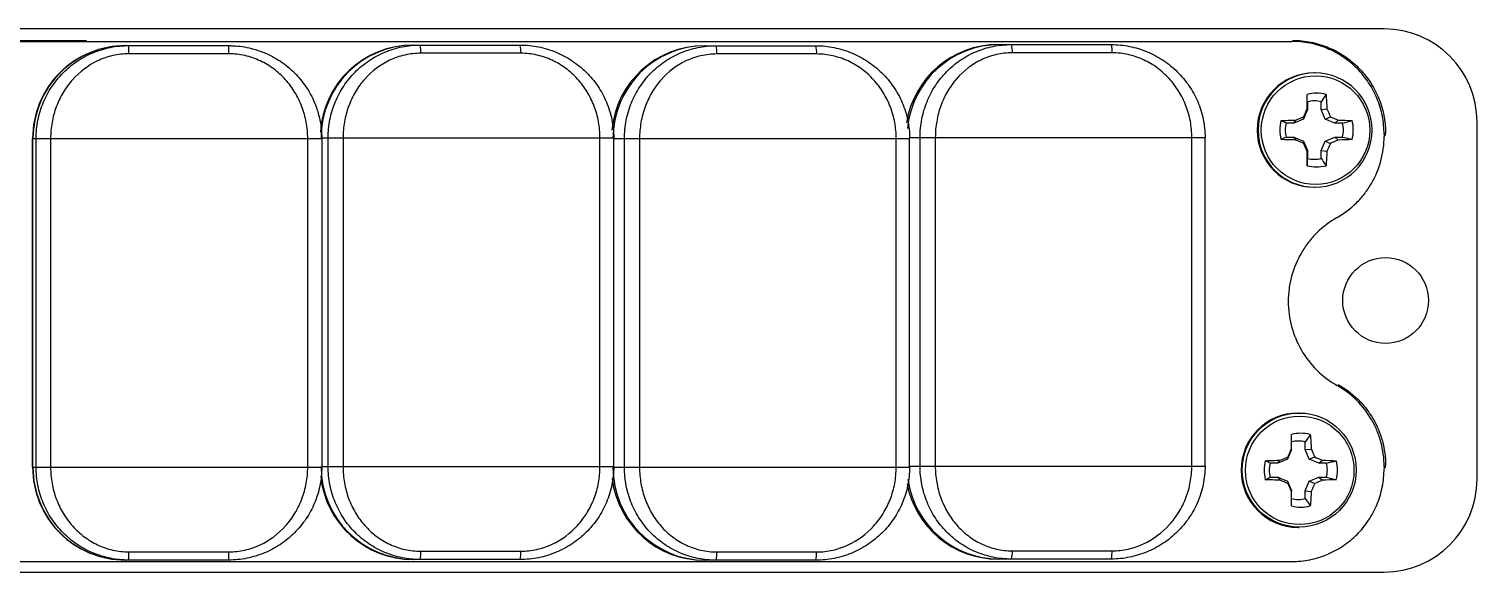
# Model space of a CAD drawing. Header units: millimetres. Extents: x -23 to 79, y -91 to -72.
# Drawn here: x 28.3 to 79, y -91.2 to -72.2 of the extents above; entities that cross this region are included whole.
import ezdxf

# ---------------------------------------------------------------- set-up
doc = ezdxf.new("R2010")
doc.units = ezdxf.units.MM

msp = doc.modelspace()

# ---------------------------------------------------------------- linework, layer by layer
at = {"color": 7, "linetype": 'Continuous', "lineweight": 25}
for p, q in [((75.717, -72.247), (-19.383, -72.247)), ((-16.183, -72.647), (30.305, -72.647)), ((31.663, -72.829), (35.274, -72.829)), ((35.176, -72.829), (35.53, -72.848)), ((41.727, -72.809), (45.48, -72.809)), ((51.916, -72.834), (55.825, -72.834)), ((62.2, -72.793), (66.163, -72.793)), ((35.282, -73.117), (31.782, -73.117)), ((45.498, -73.097), (42, -73.097)), ((55.853, -73.122), (52.36, -73.122)), ((66.195, -73.082), (62.704, -73.081)), ((73.299, -73.784), (73.266, -73.784)), ((73.028, -74.792), (73.028, -75.065)), ((73.515, -75.065), (73.515, -74.792)), ((72.889, -75.401), (72.555, -75.54)), ((72.555, -75.54), (72.628, -75.435)), ((73.028, -75.065), (72.889, -75.401)), ((72.889, -75.401), (72.904, -75.318)), ((73.028, -75.065), (73.017, -75.044)), ((73.515, -75.065), (73.714, -75.044)), ((73.653, -75.401), (73.515, -75.065)), ((73.653, -75.401), (73.834, -75.318)), ((73.988, -75.54), (73.653, -75.401)), ((73.988, -75.54), (74.103, -75.435)), ((78.967, -87.997), (78.967, -75.497)), ((72.555, -75.54), (72.282, -75.54)), ((74.26, -75.54), (73.988, -75.54)), ((75.715, -75.931), (75.715, -76.008)), ((75.767, -75.974), (75.767, -75.897)), ((28.413, -87.579), (28.414, -76.079)), ((28.414, -76.079), (38.534, -76.079)), ((28.427, -87.579), (28.427, -76.079)), ((28.535, -87.579), (28.535, -76.079)), ((29.044, -76.079), (29.043, -87.579)), ((38.042, -87.579), (38.042, -76.079)), ((38.51, -76.059), (48.751, -76.059)), ((38.534, -76.079), (38.534, -87.579)), ((38.758, -87.559), (38.758, -76.059)), ((39.277, -76.059), (39.277, -87.559)), ((48.27, -87.559), (48.271, -76.059)), ((48.751, -87.559), (48.751, -76.059)), ((48.751, -76.084), (59.108, -76.084)), ((49.126, -87.584), (49.126, -76.084)), ((49.656, -76.084), (49.656, -87.584)), ((58.638, -87.584), (58.639, -76.084)), ((59.101, -76.043), (69.449, -76.043)), ((59.107, -87.584), (59.108, -76.084)), ((59.472, -87.543), (59.473, -76.043)), ((60.007, -76.043), (60.006, -87.543)), ((68.984, -87.543), (68.984, -76.043)), ((69.449, -87.543), (69.449, -76.043)), ((72.282, -76.028), (72.555, -76.028)), ((72.555, -76.028), (72.628, -76.133)), ((72.555, -76.028), (72.889, -76.167)), ((72.889, -76.167), (72.904, -76.251)), ((72.889, -76.167), (73.028, -76.503)), ((73.028, -76.503), (73.017, -76.524)), ((73.028, -76.503), (73.028, -76.776)), ((73.515, -76.503), (73.653, -76.167)), ((73.515, -76.503), (73.714, -76.524)), ((73.515, -76.776), (73.515, -76.503)), ((73.653, -76.167), (73.988, -76.028)), ((73.653, -76.167), (73.834, -76.251)), ((73.988, -76.028), (74.103, -76.133)), ((73.988, -76.028), (74.26, -76.028)), ((73.266, -77.784), (73.298, -77.784)), ((72.741, -85.684), (72.705, -85.684)), ((72.468, -86.965), (72.329, -87.301)), ((72.468, -86.965), (72.468, -86.944)), ((72.954, -86.965), (72.954, -86.692)), ((72.954, -86.965), (73.164, -86.944)), ((73.092, -87.301), (72.954, -86.965)), ((28.413, -87.579), (38.534, -87.579)), ((38.534, -87.559), (48.751, -87.559)), ((48.722, -87.584), (59.107, -87.584)), ((59.107, -87.543), (69.449, -87.543)), ((71.994, -87.44), (71.723, -87.44)), ((72.329, -87.301), (71.994, -87.44)), ((71.994, -87.44), (72.079, -87.335)), ((72.329, -87.301), (72.355, -87.218)), ((73.092, -87.301), (73.284, -87.218)), ((73.427, -87.44), (73.092, -87.301)), ((73.427, -87.44), (73.553, -87.335)), ((73.699, -87.44), (73.427, -87.44)), ((75.715, -87.554), (75.715, -87.631)), ((75.767, -87.597), (75.767, -87.52)), ((71.723, -87.928), (71.994, -87.928)), ((71.994, -87.928), (72.079, -88.033)), ((71.994, -87.928), (72.329, -88.067)), ((72.329, -88.067), (72.355, -88.151)), ((72.329, -88.067), (72.468, -88.403)), ((72.954, -88.403), (73.092, -88.067)), ((73.092, -88.067), (73.427, -87.928)), ((73.092, -88.067), (73.284, -88.151)), ((73.427, -87.928), (73.553, -88.033)), ((73.427, -87.928), (73.699, -87.928)), ((72.468, -88.403), (72.468, -88.424)), ((72.954, -88.403), (73.164, -88.424)), ((72.954, -88.676), (72.954, -88.403)), ((72.705, -89.684), (72.741, -89.684)), ((31.782, -90.54), (35.281, -90.541)), ((41.999, -90.52), (45.497, -90.52)), ((52.359, -90.545), (55.853, -90.546)), ((62.703, -90.505), (66.194, -90.505)), ((35.274, -90.829), (31.676, -90.829)), ((45.48, -90.809), (41.757, -90.809)), ((55.825, -90.834), (51.965, -90.834)), ((66.162, -90.793), (62.255, -90.793)), ((-19.383, -91.247), (75.717, -91.247))]:
    msp.add_line(p, q, dxfattribs=at)
for centre, radius in [((73.315, -75.788), 1.9), ((75.767, -81.747), 1.5), ((72.742, -87.679), 1.995), ((72.76, -87.689), 1.899)]:
    msp.add_circle(centre, radius, dxfattribs=at)
for centre, radius, start, end in [((75.717, -75.497), 3.25, 0, 90), ((31.663, -76.079), 3.25, 90.0018, 180.0018), ((31.677, -76.079), 3.25, 90.0018, 180.0018), ((28.301, -73.064), 3.482, 359.1238, 3.8732), ((31.8, -73.064), 3.482, 359.1238, 3.8732), ((41.728, -76.057), 3.249, 90.0179, 176.7392), ((41.759, -76.058), 3.249, 90.0187, 180.0187), ((40.467, -73.044), 1.534, 358.0254, 8.8334), ((43.964, -73.045), 1.534, 358.0254, 8.8334), ((51.919, -76.08), 3.246, 90.0499, 174.8685), ((51.969, -76.081), 3.247, 90.0533, 180.0532), ((51.403, -73.07), 0.959, 356.8789, 14.2646), ((54.896, -73.07), 0.959, 356.8789, 14.2646), ((62.203, -76.037), 3.244, 90.0523, 171.0181), ((62.26, -76.038), 3.245, 90.0648, 174.5711), ((61.854, -73.03), 0.851, 356.5029, 16.1405), ((65.346, -73.03), 0.851, 356.5029, 16.1405), ((73.271, -75.784), 2, 90.1297, 269.8681), ((73.294, -75.784), 2, 270.1654, 89.858), ((73.35, -75.776), 1.283, 75.0524, 104.9476), ((73.271, -75.778), 1.015, 76.1385, 103.8615), ((73.358, -75.784), 1.295, 165.1426, 194.8574), ((73.342, -75.784), 1.295, 345.1426, 14.8574), ((73.278, -75.784), 1.025, 166.2223, 193.7777), ((73.265, -75.784), 1.025, 346.2223, 13.7777), ((73.35, -75.792), 1.283, 255.0524, 284.9476), ((73.271, -75.79), 1.015, 256.1385, 283.8615), ((72.71, -87.684), 2, 90.1625, 269.8353), ((72.799, -87.675), 1.282, 75.0412, 104.9589), ((72.711, -87.677), 1.014, 76.128, 103.872), ((31.663, -87.579), 3.25, 179.9938, 269.9938), ((31.676, -87.579), 3.25, 179.9938, 269.9938), ((41.759, -87.56), 3.249, 179.9769, 269.9769), ((51.969, -87.587), 3.247, 179.9425, 269.9424), ((72.809, -87.684), 1.296, 165.1538, 194.8462), ((72.718, -87.684), 1.025, 166.2327, 193.7673), ((72.703, -87.684), 1.025, 346.2327, 13.7673), ((72.789, -87.684), 1.296, 345.1538, 14.8462), ((41.728, -87.56), 3.249, 185.8292, 269.9784), ((51.919, -87.588), 3.246, 187.0114, 269.947), ((62.202, -87.549), 3.244, 190.8861, 269.9402), ((62.259, -87.548), 3.245, 188.123, 269.9332), ((75.717, -87.997), 3.25, 270, 0), ((72.711, -87.692), 1.014, 256.128, 283.872), ((72.799, -87.694), 1.282, 255.0412, 284.9589), ((28.3, -90.593), 3.482, 356.1224, 0.8719), ((31.8, -90.593), 3.482, 356.1224, 0.8719), ((40.466, -90.573), 1.534, 351.1623, 1.9702), ((43.964, -90.573), 1.534, 351.1623, 1.9702), ((51.402, -90.598), 0.959, 345.731, 3.1168), ((54.895, -90.598), 0.959, 345.731, 3.1168), ((61.854, -90.556), 0.851, 343.8552, 3.4927), ((65.345, -90.557), 0.851, 343.8552, 3.4927)]:
    msp.add_arc(centre, radius, start, end, dxfattribs=at)
at = {"color": 8, "linetype": 'Continuous', "lineweight": 25}
msp.add_arc((73.303, -75.784), 2, 90.1241, 269.8994, dxfattribs=at)
at = {"color": 7, "linetype": 'Continuous', "lineweight": 25}
for points, knots in [([(-15.98, -72.681), (-1.274, -72.681), (13.489, -72.681), (43.014, -72.681), (57.777, -72.681), (72.483, -72.681)], [0, 0, 0, 0, 0.5, 0.5, 1, 1, 1, 1]), ([(28.535, -76.079), (28.535, -75.862), (28.557, -75.649), (28.64, -75.232), (28.703, -75.024), (28.866, -74.631), (28.965, -74.445), (29.2, -74.093), (29.335, -73.929), (29.631, -73.632), (29.793, -73.497), (30.145, -73.261), (30.33, -73.161), (30.719, -72.998), (30.925, -72.935), (31.345, -72.85), (31.558, -72.829), (31.775, -72.829)], [0, 0, 0, 0, 0.125, 0.125, 0.25, 0.25, 0.375, 0.375, 0.5, 0.5, 0.625, 0.625, 0.75, 0.75, 0.875, 0.875, 1, 1, 1, 1]), ([(35.274, -72.829), (35.491, -72.829), (35.704, -72.85), (36.122, -72.934), (36.33, -72.997), (36.723, -73.161), (36.909, -73.261), (37.262, -73.496), (37.427, -73.632), (37.726, -73.929), (37.861, -74.092), (38.099, -74.445), (38.2, -74.631), (38.363, -75.022), (38.427, -75.228), (38.512, -75.649), (38.534, -75.863), (38.534, -76.079)], [0, 0, 0, 0, 0.125, 0.125, 0.25, 0.25, 0.375, 0.375, 0.5, 0.5, 0.625, 0.625, 0.75, 0.75, 0.875, 0.875, 1, 1, 1, 1]), ([(38.758, -76.059), (38.758, -75.842), (38.78, -75.629), (38.862, -75.211), (38.925, -75.004), (39.086, -74.611), (39.185, -74.425), (39.418, -74.073), (39.552, -73.909), (39.846, -73.612), (40.007, -73.477), (40.357, -73.241), (40.542, -73.141), (40.929, -72.978), (41.134, -72.915), (41.553, -72.83), (41.766, -72.809), (41.983, -72.809)], [0, 0, 0, 0, 0.125, 0.125, 0.25, 0.25, 0.375, 0.375, 0.5, 0.5, 0.625, 0.625, 0.75, 0.75, 0.875, 0.875, 1, 1, 1, 1]), ([(45.48, -72.809), (45.697, -72.809), (45.91, -72.83), (46.328, -72.914), (46.536, -72.977), (46.93, -73.141), (47.117, -73.241), (47.472, -73.476), (47.638, -73.612), (47.938, -73.909), (48.074, -74.072), (48.313, -74.425), (48.414, -74.611), (48.579, -75.001), (48.644, -75.208), (48.729, -75.629), (48.751, -75.842), (48.751, -76.059)], [0, 0, 0, 0, 0.125, 0.125, 0.25, 0.25, 0.375, 0.375, 0.5, 0.5, 0.625, 0.625, 0.75, 0.75, 0.875, 0.875, 1, 1, 1, 1]), ([(49.126, -76.084), (49.126, -75.867), (49.147, -75.654), (49.229, -75.237), (49.291, -75.029), (49.451, -74.637), (49.548, -74.45), (49.78, -74.098), (49.912, -73.934), (50.204, -73.637), (50.364, -73.502), (50.712, -73.266), (50.895, -73.166), (51.281, -73.003), (51.486, -72.94), (51.903, -72.855), (52.116, -72.834), (52.332, -72.834)], [0, 0, 0, 0, 0.125, 0.125, 0.25, 0.25, 0.375, 0.375, 0.5, 0.5, 0.625, 0.625, 0.75, 0.75, 0.875, 0.875, 1, 1, 1, 1]), ([(55.825, -72.834), (56.041, -72.834), (56.254, -72.855), (56.673, -72.939), (56.881, -73.002), (57.276, -73.166), (57.464, -73.266), (57.82, -73.501), (57.987, -73.637), (58.288, -73.934), (58.425, -74.097), (58.666, -74.45), (58.768, -74.636), (58.934, -75.027), (58.999, -75.233), (59.085, -75.654), (59.107, -75.868), (59.107, -76.084)], [0, 0, 0, 0, 0.125, 0.125, 0.25, 0.25, 0.375, 0.375, 0.5, 0.5, 0.625, 0.625, 0.75, 0.75, 0.875, 0.875, 1, 1, 1, 1]), ([(59.473, -76.043), (59.473, -75.826), (59.494, -75.614), (59.575, -75.196), (59.637, -74.988), (59.796, -74.596), (59.894, -74.41), (60.124, -74.057), (60.257, -73.893), (60.547, -73.596), (60.707, -73.461), (61.054, -73.225), (61.237, -73.125), (61.622, -72.962), (61.826, -72.899), (62.243, -72.814), (62.456, -72.793), (62.672, -72.793)], [0, 0, 0, 0, 0.125, 0.125, 0.25, 0.25, 0.375, 0.375, 0.5, 0.5, 0.625, 0.625, 0.75, 0.75, 0.875, 0.875, 1, 1, 1, 1]), ([(66.163, -72.793), (66.379, -72.793), (66.592, -72.815), (67.011, -72.898), (67.219, -72.962), (67.615, -73.125), (67.802, -73.225), (68.159, -73.461), (68.326, -73.596), (68.627, -73.893), (68.765, -74.056), (69.006, -74.409), (69.108, -74.595), (69.274, -74.986), (69.339, -75.192), (69.426, -75.613), (69.448, -75.827), (69.448, -76.043)], [0, 0, 0, 0, 0.125, 0.125, 0.25, 0.25, 0.375, 0.375, 0.5, 0.5, 0.625, 0.625, 0.75, 0.75, 0.875, 0.875, 1, 1, 1, 1]), ([(75.714, -75.931), (75.714, -75.716), (75.693, -75.505), (75.612, -75.09), (75.55, -74.884), (75.388, -74.491), (75.289, -74.305), (75.055, -73.952), (74.919, -73.784), (74.621, -73.485), (74.459, -73.35), (74.106, -73.112), (73.918, -73.011), (73.529, -72.849), (73.326, -72.786), (72.908, -72.702), (72.697, -72.681), (72.483, -72.681)], [0, 0, 0, 0, 0.125, 0.125, 0.25, 0.25, 0.375, 0.375, 0.5, 0.5, 0.625, 0.625, 0.75, 0.75, 0.875, 0.875, 1, 1, 1, 1]), ([(72.517, -72.647), (72.731, -72.647), (72.942, -72.668), (73.356, -72.75), (73.562, -72.812), (73.955, -72.975), (74.141, -73.074), (74.494, -73.309), (74.662, -73.446), (74.962, -73.746), (75.097, -73.909), (75.335, -74.264), (75.436, -74.453), (75.68, -75.04), (75.767, -75.467), (75.767, -75.897)], [0, 0, 0, 0, 0.125, 0.125, 0.25, 0.25, 0.375, 0.375, 0.5, 0.5, 0.625, 0.625, 0.75, 0.75, 1, 1, 1, 1]), ([(31.782, -73.117), (31.591, -73.117), (31.403, -73.139), (31.035, -73.222), (30.856, -73.284), (30.355, -73.519), (30.055, -73.748), (29.688, -74.158), (29.578, -74.309), (29.388, -74.627), (29.307, -74.795), (29.177, -75.146), (29.127, -75.33), (29.061, -75.7), (29.044, -75.888), (29.044, -76.079)], [0, 0, 0, 0, 0.125, 0.125, 0.25, 0.25, 0.5, 0.5, 0.625, 0.625, 0.75, 0.75, 0.875, 0.875, 1, 1, 1, 1]), ([(38.042, -76.079), (38.042, -75.888), (38.025, -75.699), (37.957, -75.327), (37.906, -75.143), (37.774, -74.794), (37.693, -74.627), (37.5, -74.308), (37.389, -74.158), (37.142, -73.884), (37.004, -73.759), (36.706, -73.536), (36.547, -73.441), (36.208, -73.283), (36.027, -73.221), (35.661, -73.139), (35.473, -73.117), (35.282, -73.117)], [0, 0, 0, 0, 0.125, 0.125, 0.25, 0.25, 0.375, 0.375, 0.5, 0.5, 0.625, 0.625, 0.75, 0.75, 0.875, 0.875, 1, 1, 1, 1]), ([(42, -73.097), (41.809, -73.097), (41.621, -73.119), (41.254, -73.202), (41.076, -73.264), (40.577, -73.499), (40.279, -73.727), (39.916, -74.138), (39.806, -74.289), (39.618, -74.607), (39.538, -74.775), (39.409, -75.126), (39.359, -75.31), (39.294, -75.68), (39.277, -75.868), (39.277, -76.059)], [0, 0, 0, 0, 0.125, 0.125, 0.25, 0.25, 0.5, 0.5, 0.625, 0.625, 0.75, 0.75, 0.875, 0.875, 1, 1, 1, 1]), ([(48.271, -76.059), (48.271, -75.868), (48.253, -75.679), (48.185, -75.307), (48.133, -75.123), (48, -74.774), (47.918, -74.607), (47.724, -74.288), (47.611, -74.138), (47.363, -73.864), (47.225, -73.739), (46.924, -73.516), (46.765, -73.421), (46.425, -73.263), (46.243, -73.201), (45.876, -73.119), (45.689, -73.097), (45.498, -73.097)], [0, 0, 0, 0, 0.125, 0.125, 0.25, 0.25, 0.375, 0.375, 0.5, 0.5, 0.625, 0.625, 0.75, 0.75, 0.875, 0.875, 1, 1, 1, 1]), ([(52.36, -73.122), (52.169, -73.122), (51.982, -73.144), (51.616, -73.227), (51.439, -73.289), (50.943, -73.524), (50.647, -73.753), (50.288, -74.163), (50.179, -74.314), (49.993, -74.632), (49.914, -74.8), (49.786, -75.151), (49.737, -75.335), (49.673, -75.705), (49.656, -75.893), (49.656, -76.084)], [0, 0, 0, 0, 0.125, 0.125, 0.25, 0.25, 0.5, 0.5, 0.625, 0.625, 0.75, 0.75, 0.875, 0.875, 1, 1, 1, 1]), ([(58.639, -76.084), (58.639, -75.893), (58.621, -75.704), (58.552, -75.332), (58.5, -75.148), (58.366, -74.799), (58.284, -74.632), (58.087, -74.313), (57.974, -74.163), (57.724, -73.889), (57.585, -73.764), (57.283, -73.541), (57.122, -73.446), (56.781, -73.288), (56.599, -73.226), (56.232, -73.144), (56.044, -73.122), (55.853, -73.122)], [0, 0, 0, 0, 0.125, 0.125, 0.25, 0.25, 0.375, 0.375, 0.5, 0.5, 0.625, 0.625, 0.75, 0.75, 0.875, 0.875, 1, 1, 1, 1]), ([(62.704, -73.081), (62.513, -73.081), (62.326, -73.103), (61.96, -73.186), (61.783, -73.248), (61.289, -73.483), (60.994, -73.712), (60.636, -74.122), (60.528, -74.273), (60.342, -74.592), (60.264, -74.759), (60.136, -75.11), (60.088, -75.294), (60.023, -75.664), (60.007, -75.852), (60.007, -76.043)], [0, 0, 0, 0, 0.125, 0.125, 0.25, 0.25, 0.5, 0.5, 0.625, 0.625, 0.75, 0.75, 0.875, 0.875, 1, 1, 1, 1]), ([(68.984, -76.043), (68.984, -75.852), (68.967, -75.664), (68.898, -75.291), (68.845, -75.107), (68.711, -74.758), (68.628, -74.591), (68.431, -74.272), (68.318, -74.122), (68.067, -73.849), (67.928, -73.723), (67.625, -73.5), (67.464, -73.405), (67.123, -73.247), (66.941, -73.185), (66.573, -73.103), (66.386, -73.082), (66.195, -73.082)], [0, 0, 0, 0, 0.125, 0.125, 0.25, 0.25, 0.375, 0.375, 0.5, 0.5, 0.625, 0.625, 0.75, 0.75, 0.875, 0.875, 1, 1, 1, 1]), ([(74.069, -78.84), (74.32, -78.697), (74.546, -78.526), (74.851, -78.224), (74.947, -78.116), (75.122, -77.889), (75.201, -77.771), (75.416, -77.402), (75.528, -77.133), (75.677, -76.582), (75.715, -76.297), (75.715, -76.008)], [0, 0, 0, 0, 0.25, 0.25, 0.375, 0.375, 0.5, 0.5, 0.75, 0.75, 1, 1, 1, 1]), ([(74.069, -78.84), (73.809, -78.988), (73.574, -79.166), (73.258, -79.479), (73.158, -79.592), (72.976, -79.827), (72.893, -79.95), (72.671, -80.333), (72.554, -80.613), (72.438, -81.042), (72.409, -81.187), (72.37, -81.481), (72.36, -81.631), (72.36, -82.078), (72.399, -82.372), (72.554, -82.948), (72.669, -83.224), (72.966, -83.737), (73.151, -83.976), (73.57, -84.392), (73.809, -84.574), (74.069, -84.721)], [0, 0, 0, 0, 0.125, 0.125, 0.1875, 0.1875, 0.25, 0.25, 0.375, 0.375, 0.4375, 0.4375, 0.5, 0.5, 0.625, 0.625, 0.75, 0.75, 0.875, 0.875, 1, 1, 1, 1]), ([(75.715, -87.554), (75.715, -87.265), (75.677, -86.982), (75.566, -86.567), (75.519, -86.43), (75.409, -86.166), (75.345, -86.038), (75.131, -85.669), (74.953, -85.438), (74.548, -85.037), (74.32, -84.864), (74.069, -84.722)], [0, 0, 0, 0, 0.25, 0.25, 0.375, 0.375, 0.5, 0.5, 0.75, 0.75, 1, 1, 1, 1]), ([(74.111, -84.688), (74.363, -84.83), (74.59, -85.001), (74.896, -85.302), (74.993, -85.41), (75.169, -85.637), (75.249, -85.755), (75.465, -86.124), (75.579, -86.393), (75.728, -86.945), (75.767, -87.231), (75.767, -87.52)], [0, 0, 0, 0, 0.25, 0.25, 0.375, 0.375, 0.5, 0.5, 0.75, 0.75, 1, 1, 1, 1]), ([(31.774, -90.829), (31.558, -90.829), (31.345, -90.807), (30.928, -90.724), (30.721, -90.66), (30.33, -90.497), (30.145, -90.397), (29.794, -90.161), (29.63, -90.026), (29.335, -89.729), (29.201, -89.566), (28.965, -89.212), (28.866, -89.027), (28.704, -88.636), (28.64, -88.43), (28.556, -88.009), (28.535, -87.795), (28.535, -87.579)], [0, 0, 0, 0, 0.125, 0.125, 0.25, 0.25, 0.375, 0.375, 0.5, 0.5, 0.625, 0.625, 0.75, 0.75, 0.875, 0.875, 1, 1, 1, 1]), ([(29.043, -87.579), (29.043, -87.77), (29.06, -87.958), (29.127, -88.331), (29.177, -88.515), (29.307, -88.864), (29.387, -89.031), (29.578, -89.35), (29.688, -89.5), (29.932, -89.773), (30.068, -89.899), (30.364, -90.122), (30.522, -90.217), (30.858, -90.375), (31.038, -90.437), (31.403, -90.519), (31.59, -90.54), (31.782, -90.54)], [0, 0, 0, 0, 0.125, 0.125, 0.25, 0.25, 0.375, 0.375, 0.5, 0.5, 0.625, 0.625, 0.75, 0.75, 0.875, 0.875, 1, 1, 1, 1]), ([(38.534, -87.579), (38.534, -87.796), (38.512, -88.008), (38.428, -88.426), (38.364, -88.634), (38.199, -89.026), (38.099, -89.212), (37.862, -89.565), (37.725, -89.729), (37.427, -90.026), (37.263, -90.161), (36.909, -90.397), (36.723, -90.497), (36.332, -90.66), (36.125, -90.723), (35.704, -90.808), (35.49, -90.829), (35.274, -90.829)], [0, 0, 0, 0, 0.125, 0.125, 0.25, 0.25, 0.375, 0.375, 0.5, 0.5, 0.625, 0.625, 0.75, 0.75, 0.875, 0.875, 1, 1, 1, 1]), ([(35.281, -90.541), (35.473, -90.541), (35.661, -90.519), (36.03, -90.436), (36.21, -90.374), (36.715, -90.139), (37.018, -89.91), (37.388, -89.5), (37.5, -89.349), (37.693, -89.03), (37.774, -88.863), (37.907, -88.512), (37.958, -88.328), (38.025, -87.958), (38.042, -87.77), (38.042, -87.579)], [0, 0, 0, 0, 0.125, 0.125, 0.25, 0.25, 0.5, 0.5, 0.625, 0.625, 0.75, 0.75, 0.875, 0.875, 1, 1, 1, 1]), ([(41.982, -90.809), (41.766, -90.809), (41.554, -90.787), (41.137, -90.704), (40.931, -90.64), (40.542, -90.477), (40.357, -90.377), (40.008, -90.141), (39.845, -90.006), (39.552, -89.709), (39.418, -89.546), (39.184, -89.192), (39.086, -89.007), (38.925, -88.616), (38.862, -88.409), (38.779, -87.989), (38.758, -87.775), (38.758, -87.559)], [0, 0, 0, 0, 0.125, 0.125, 0.25, 0.25, 0.375, 0.375, 0.5, 0.5, 0.625, 0.625, 0.75, 0.75, 0.875, 0.875, 1, 1, 1, 1]), ([(39.277, -87.559), (39.277, -87.75), (39.293, -87.938), (39.359, -88.311), (39.409, -88.495), (39.538, -88.844), (39.617, -89.011), (39.806, -89.33), (39.915, -89.48), (40.158, -89.753), (40.292, -89.879), (40.587, -90.102), (40.743, -90.197), (41.078, -90.355), (41.257, -90.417), (41.622, -90.499), (41.808, -90.52), (41.999, -90.52)], [0, 0, 0, 0, 0.125, 0.125, 0.25, 0.25, 0.375, 0.375, 0.5, 0.5, 0.625, 0.625, 0.75, 0.75, 0.875, 0.875, 1, 1, 1, 1]), ([(48.751, -87.559), (48.751, -87.776), (48.729, -87.988), (48.644, -88.406), (48.58, -88.614), (48.414, -89.006), (48.313, -89.192), (48.074, -89.545), (47.937, -89.709), (47.638, -90.006), (47.473, -90.14), (47.117, -90.377), (46.93, -90.477), (46.539, -90.639), (46.331, -90.703), (45.91, -90.788), (45.696, -90.809), (45.48, -90.809)], [0, 0, 0, 0, 0.125, 0.125, 0.25, 0.25, 0.375, 0.375, 0.5, 0.5, 0.625, 0.625, 0.75, 0.75, 0.875, 0.875, 1, 1, 1, 1]), ([(45.497, -90.52), (45.688, -90.52), (45.876, -90.499), (46.247, -90.416), (46.427, -90.354), (46.933, -90.119), (47.238, -89.89), (47.611, -89.479), (47.724, -89.329), (47.918, -89.01), (48, -88.843), (48.134, -88.492), (48.185, -88.308), (48.253, -87.938), (48.27, -87.75), (48.27, -87.559)], [0, 0, 0, 0, 0.125, 0.125, 0.25, 0.25, 0.5, 0.5, 0.625, 0.625, 0.75, 0.75, 0.875, 0.875, 1, 1, 1, 1]), ([(52.331, -90.834), (52.115, -90.834), (51.903, -90.812), (51.488, -90.729), (51.283, -90.665), (50.895, -90.502), (50.712, -90.402), (50.365, -90.166), (50.204, -90.031), (49.912, -89.734), (49.78, -89.571), (49.548, -89.218), (49.45, -89.032), (49.291, -88.641), (49.229, -88.435), (49.147, -88.014), (49.126, -87.8), (49.126, -87.584)], [0, 0, 0, 0, 0.125, 0.125, 0.25, 0.25, 0.375, 0.375, 0.5, 0.5, 0.625, 0.625, 0.75, 0.75, 0.875, 0.875, 1, 1, 1, 1]), ([(49.656, -87.584), (49.656, -87.775), (49.672, -87.963), (49.737, -88.336), (49.787, -88.52), (49.914, -88.869), (49.992, -89.036), (50.179, -89.355), (50.287, -89.505), (50.527, -89.778), (50.661, -89.904), (50.953, -90.127), (51.108, -90.222), (51.441, -90.38), (51.619, -90.442), (51.982, -90.524), (52.168, -90.545), (52.359, -90.545)], [0, 0, 0, 0, 0.125, 0.125, 0.25, 0.25, 0.375, 0.375, 0.5, 0.5, 0.625, 0.625, 0.75, 0.75, 0.875, 0.875, 1, 1, 1, 1]), ([(59.106, -87.584), (59.106, -87.801), (59.084, -88.013), (58.999, -88.431), (58.934, -88.639), (58.768, -89.031), (58.666, -89.217), (58.426, -89.57), (58.288, -89.734), (57.986, -90.031), (57.821, -90.166), (57.464, -90.402), (57.276, -90.502), (56.884, -90.665), (56.676, -90.728), (56.254, -90.813), (56.041, -90.834), (55.825, -90.834)], [0, 0, 0, 0, 0.125, 0.125, 0.25, 0.25, 0.375, 0.375, 0.5, 0.5, 0.625, 0.625, 0.75, 0.75, 0.875, 0.875, 1, 1, 1, 1]), ([(55.853, -90.546), (56.044, -90.546), (56.232, -90.524), (56.603, -90.441), (56.784, -90.379), (57.292, -90.144), (57.598, -89.915), (57.974, -89.505), (58.087, -89.354), (58.283, -89.035), (58.366, -88.868), (58.501, -88.517), (58.552, -88.333), (58.621, -87.963), (58.638, -87.775), (58.638, -87.584)], [0, 0, 0, 0, 0.125, 0.125, 0.25, 0.25, 0.5, 0.5, 0.625, 0.625, 0.75, 0.75, 0.875, 0.875, 1, 1, 1, 1]), ([(62.671, -90.793), (62.455, -90.793), (62.243, -90.772), (61.829, -90.688), (61.624, -90.625), (61.237, -90.461), (61.054, -90.361), (60.708, -90.126), (60.547, -89.99), (60.256, -89.693), (60.125, -89.53), (59.893, -89.177), (59.796, -88.991), (59.637, -88.6), (59.575, -88.394), (59.493, -87.973), (59.472, -87.759), (59.472, -87.543)], [0, 0, 0, 0, 0.125, 0.125, 0.25, 0.25, 0.375, 0.375, 0.5, 0.5, 0.625, 0.625, 0.75, 0.75, 0.875, 0.875, 1, 1, 1, 1]), ([(60.006, -87.543), (60.006, -87.734), (60.023, -87.923), (60.088, -88.295), (60.137, -88.479), (60.264, -88.828), (60.341, -88.995), (60.528, -89.314), (60.635, -89.464), (60.874, -89.738), (61.007, -89.863), (61.298, -90.086), (61.454, -90.181), (61.785, -90.339), (61.964, -90.401), (62.326, -90.483), (62.512, -90.505), (62.703, -90.505)], [0, 0, 0, 0, 0.125, 0.125, 0.25, 0.25, 0.375, 0.375, 0.5, 0.5, 0.625, 0.625, 0.75, 0.75, 0.875, 0.875, 1, 1, 1, 1]), ([(69.447, -87.543), (69.447, -87.76), (69.425, -87.973), (69.34, -88.39), (69.275, -88.598), (69.108, -88.991), (69.006, -89.177), (68.765, -89.529), (68.627, -89.693), (68.325, -89.99), (68.16, -90.125), (67.802, -90.361), (67.614, -90.461), (67.221, -90.624), (67.014, -90.687), (66.592, -90.772), (66.378, -90.793), (66.162, -90.793)], [0, 0, 0, 0, 0.125, 0.125, 0.25, 0.25, 0.375, 0.375, 0.5, 0.5, 0.625, 0.625, 0.75, 0.75, 0.875, 0.875, 1, 1, 1, 1]), ([(66.194, -90.505), (66.385, -90.505), (66.573, -90.483), (66.944, -90.4), (67.125, -90.338), (67.634, -90.103), (67.941, -89.874), (68.317, -89.464), (68.431, -89.313), (68.628, -88.995), (68.711, -88.827), (68.846, -88.476), (68.898, -88.292), (68.966, -87.922), (68.984, -87.734), (68.984, -87.543)], [0, 0, 0, 0, 0.125, 0.125, 0.25, 0.25, 0.5, 0.5, 0.625, 0.625, 0.75, 0.75, 0.875, 0.875, 1, 1, 1, 1]), ([(72.483, -90.88), (72.697, -90.88), (72.907, -90.859), (73.32, -90.776), (73.525, -90.714), (73.916, -90.551), (74.102, -90.451), (74.453, -90.215), (74.619, -90.078), (74.917, -89.779), (75.051, -89.615), (75.287, -89.26), (75.387, -89.071), (75.548, -88.681), (75.61, -88.477), (75.693, -88.057), (75.714, -87.845), (75.714, -87.631)], [0, 0, 0, 0, 0.125, 0.125, 0.25, 0.25, 0.375, 0.375, 0.5, 0.5, 0.625, 0.625, 0.75, 0.75, 0.875, 0.875, 1, 1, 1, 1]), ([(-15.98, -90.881), (-1.274, -90.881), (13.489, -90.881), (43.014, -90.881), (57.777, -90.881), (72.483, -90.881)], [0, 0, 0, 0, 0.5, 0.5, 1, 1, 1, 1])]:
    msp.add_open_spline(points, degree=3, knots=knots, dxfattribs=at)
for points in [[(73.017, -75.044), (73.018, -74.868), (73.018, -74.699), (73.019, -74.536)], [(73.028, -74.792), (73.025, -74.707), (73.022, -74.622), (73.019, -74.536)], [(73.681, -74.536), (73.626, -74.622), (73.57, -74.707), (73.515, -74.792)], [(73.681, -74.536), (73.695, -74.699), (73.706, -74.868), (73.714, -75.044)], [(72.106, -75.452), (72.275, -75.445), (72.449, -75.439), (72.628, -75.435)], [(72.282, -75.54), (72.224, -75.511), (72.165, -75.481), (72.106, -75.452)], [(72.628, -75.435), (72.719, -75.396), (72.811, -75.357), (72.904, -75.318)], [(72.904, -75.318), (72.942, -75.226), (72.98, -75.134), (73.017, -75.044)], [(73.714, -75.044), (73.754, -75.134), (73.794, -75.226), (73.834, -75.318)], [(73.834, -75.318), (73.925, -75.357), (74.015, -75.396), (74.103, -75.435)], [(74.103, -75.435), (74.274, -75.439), (74.438, -75.445), (74.594, -75.452)], [(74.26, -75.54), (74.372, -75.511), (74.483, -75.481), (74.594, -75.452)], [(72.106, -76.116), (72.165, -76.087), (72.224, -76.057), (72.282, -76.028)], [(72.628, -76.133), (72.449, -76.129), (72.275, -76.123), (72.106, -76.116)], [(72.904, -76.251), (72.811, -76.212), (72.719, -76.172), (72.628, -76.133)], [(73.017, -76.524), (72.98, -76.434), (72.942, -76.343), (72.904, -76.251)], [(73.019, -77.032), (73.018, -76.869), (73.018, -76.7), (73.017, -76.524)], [(73.714, -76.524), (73.706, -76.7), (73.695, -76.869), (73.681, -77.032)], [(73.834, -76.251), (73.794, -76.343), (73.754, -76.434), (73.714, -76.524)], [(74.103, -76.133), (74.015, -76.172), (73.925, -76.212), (73.834, -76.251)], [(74.594, -76.116), (74.438, -76.123), (74.274, -76.129), (74.103, -76.133)], [(74.26, -76.028), (74.372, -76.057), (74.483, -76.087), (74.594, -76.116)], [(73.028, -76.776), (73.025, -76.861), (73.022, -76.947), (73.019, -77.032)], [(73.515, -76.776), (73.57, -76.861), (73.626, -76.947), (73.681, -77.032)], [(72.468, -86.944), (72.468, -86.769), (72.468, -86.599), (72.468, -86.436)], [(73.13, -86.436), (73.071, -86.522), (73.012, -86.607), (72.954, -86.692)], [(73.13, -86.436), (73.144, -86.599), (73.155, -86.769), (73.164, -86.944)], [(72.355, -87.218), (72.393, -87.126), (72.431, -87.035), (72.468, -86.944)], [(73.164, -86.944), (73.205, -87.035), (73.245, -87.126), (73.284, -87.218)], [(71.556, -87.352), (71.725, -87.345), (71.9, -87.339), (72.079, -87.335)], [(71.723, -87.44), (71.667, -87.411), (71.611, -87.382), (71.556, -87.352)], [(72.079, -87.335), (72.17, -87.296), (72.263, -87.257), (72.355, -87.218)], [(73.284, -87.218), (73.375, -87.257), (73.465, -87.296), (73.553, -87.335)], [(73.553, -87.335), (73.724, -87.339), (73.887, -87.345), (74.042, -87.352)], [(73.699, -87.44), (73.813, -87.411), (73.928, -87.382), (74.042, -87.352)], [(71.556, -88.016), (71.611, -87.987), (71.667, -87.958), (71.723, -87.928)], [(72.079, -88.033), (71.9, -88.029), (71.725, -88.023), (71.556, -88.016)], [(72.355, -88.151), (72.263, -88.112), (72.17, -88.073), (72.079, -88.033)], [(72.468, -88.424), (72.431, -88.334), (72.393, -88.243), (72.355, -88.151)], [(73.284, -88.151), (73.245, -88.243), (73.205, -88.334), (73.164, -88.424)], [(73.553, -88.033), (73.465, -88.073), (73.375, -88.112), (73.284, -88.151)], [(74.042, -88.016), (73.887, -88.023), (73.724, -88.029), (73.553, -88.033)], [(73.699, -87.928), (73.813, -87.958), (73.928, -87.987), (74.042, -88.016)], [(72.468, -88.932), (72.468, -88.769), (72.468, -88.6), (72.468, -88.424)], [(72.954, -88.676), (73.012, -88.762), (73.071, -88.847), (73.13, -88.932)], [(73.164, -88.424), (73.155, -88.6), (73.144, -88.769), (73.13, -88.932)]]:
    msp.add_open_spline(points, degree=3, dxfattribs=at)

doc.saveas('drawing.dxf')
